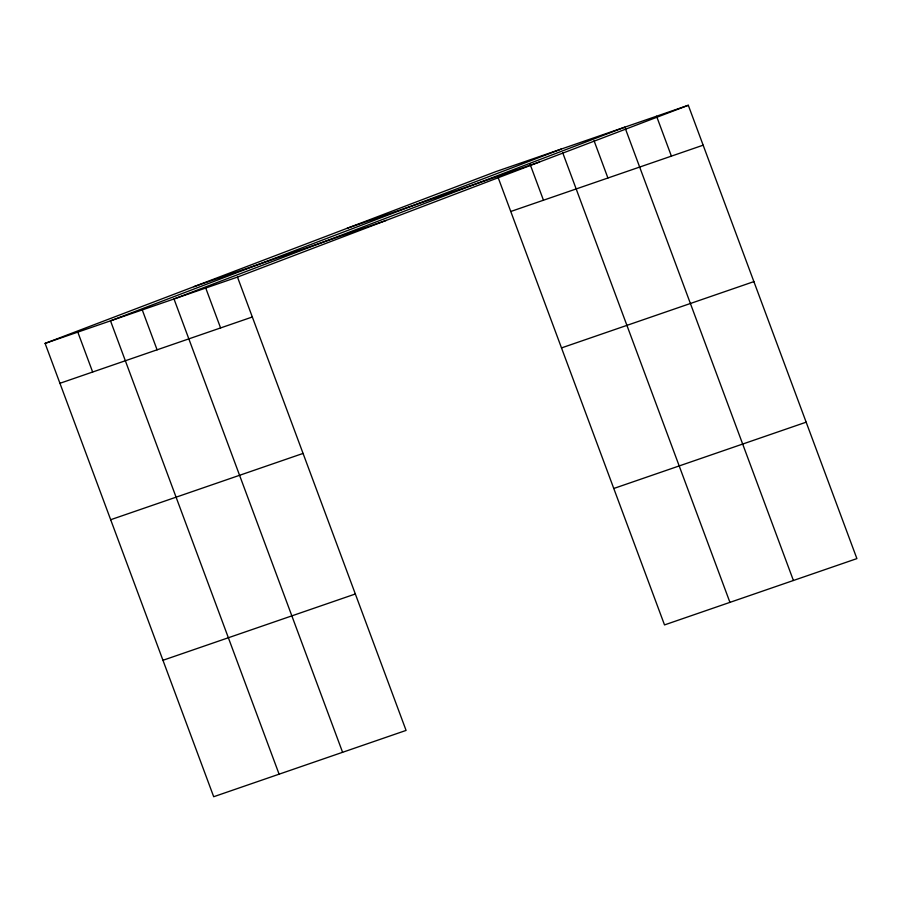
<?xml version="1.0" encoding="UTF-8"?>
<svg xmlns="http://www.w3.org/2000/svg" width="902" height="902" viewBox="0 0 902 902"><rect width="100%" height="100%" fill="white"/><g stroke="black" fill="none" stroke-linecap="round" stroke-linejoin="round"><path stroke-width="1.35" d="M45.1 343.391L237.485 277.083L406.08 730.417L213.695 796.725L45.1 343.391L495.92 171.583L688.305 105.275L856.9 558.609L664.515 624.917L497.836 176.724M561.337 149.033L110.506 320.841L279.101 774.175M624.815 127.159L173.996 298.968L342.591 752.302M237.485 277.083L688.305 105.275M347.146 228.274L539.531 161.977M193.874 286.689L386.259 220.392M510.769 211.485L703.143 145.188M59.938 383.294L252.323 316.997M561.506 347.913L753.892 281.616M110.675 519.721L303.061 453.424M613.777 488.478L806.162 422.181M162.958 660.287L355.343 593.99M656.566 116.223L671.404 156.125M625.3 128.445L793.41 580.493M594.035 140.667L607.914 178.01M562.769 152.9L729.932 602.367M530.06 164.164L543.466 200.21M205.735 288.031L220.584 327.933M142.257 309.905L157.095 349.818M77.809 332.116L92.647 372.019"/></g></svg>
